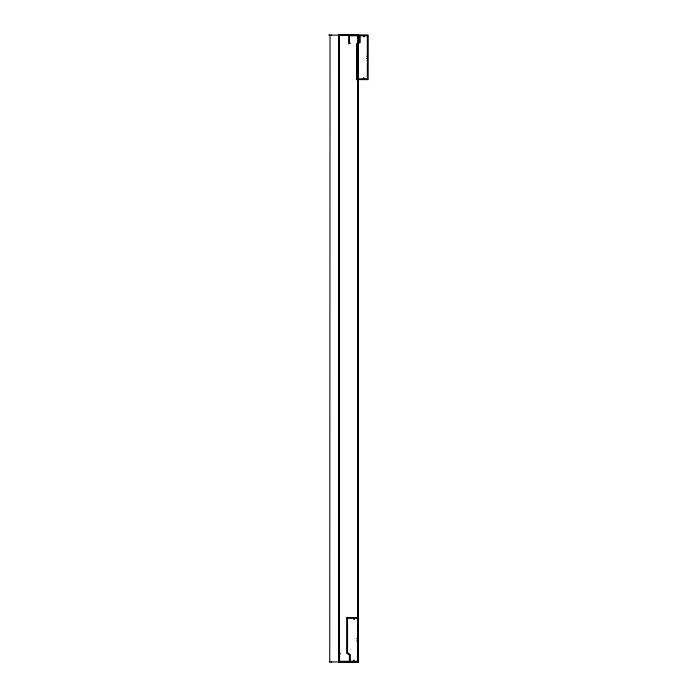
<?xml version="1.0" encoding="UTF-8"?>
<svg xmlns="http://www.w3.org/2000/svg" width="697" height="697" viewBox="0 0 697 697"><rect width="100%" height="100%" fill="white"/><g stroke="black" fill="none" stroke-linecap="round" stroke-linejoin="round"><path stroke-width="1.05" d="M338.681 653.368L340.336 653.403L339.578 654.98L339.578 661.253L349.432 661.253L349.432 654.98L346.653 653.194L346.653 617.533L358.389 617.533M348.718 34.876L348.718 43.833L350.19 43.623L349.432 42.047L349.432 35.774L359.286 35.774L359.286 42.047L356.507 43.833L356.533 79.58L368.155 79.641L368.216 34.963L338.681 34.85M338.977 661.941L338.864 35.129L338.847 661.958M339.7 35.138L340.371 35.138M346.662 35.138L358.241 35.129L328.757 35.138L329.681 35.138M339.779 661.95L340.485 661.958M331.624 35.138L331.171 35.138M353.405 35.129L353.658 35.129M331.702 661.958L331.249 661.958M354.242 35.129L353.841 35.19M329.123 661.958L358.31 661.941L358.206 34.85M329.742 661.95L330.038 35.138M358.293 632.876L358.11 662.011L358.066 35.129M358.389 34.85L358.206 662.15L338.681 661.967L338.637 35.138M357.909 59.132L357.988 662.011M339.021 35.129L339.099 661.941M358.31 647.365L358.293 661.941L358.31 647.365M364.261 36.383L363.764 36.941L363.32 35.774L360.183 35.774L360.183 42.534L357.404 44.32L357.404 78.77L363.32 78.77L363.764 77.611L364.209 78.77L367.345 78.77L367.345 58.618L366.674 58.391L367.345 58.165L367.345 56.379L366.683 56.213L367.345 55.926L367.345 35.774L364.209 35.774L364.261 36.383M354.407 618.858L353.91 619.415L353.466 618.256L347.55 618.256L347.55 652.706L350.33 654.492L350.33 661.253L353.466 661.253L353.91 660.094L354.355 661.253L357.491 661.253L357.491 641.101L356.829 640.935L357.491 640.648L357.491 638.861L356.82 638.635L357.491 638.408L357.491 618.256L354.355 618.256L354.407 618.858"/></g></svg>
